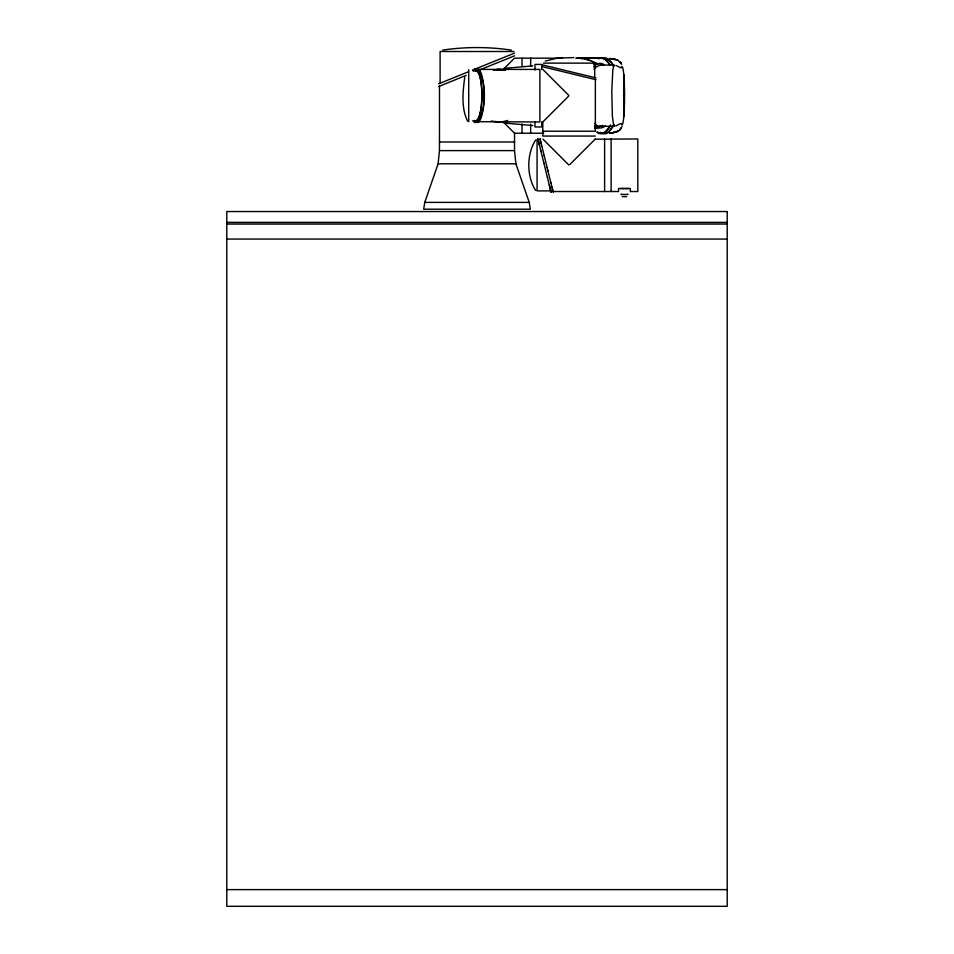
<?xml version="1.0" encoding="UTF-8"?>
<svg xmlns="http://www.w3.org/2000/svg" width="954" height="954" viewBox="0 0 954 954"><rect width="100%" height="100%" fill="white"/><g stroke="black" fill="none" stroke-linecap="round" stroke-linejoin="round"><path stroke-width="1.43" d="M504.01 122.696L514.528 133.226L514.528 150.613L515.899 163.802L529.231 202.391L530.341 209.2L423.659 209.2L424.768 202.391L438.101 163.802L439.472 150.613L439.472 86.182M464.753 77.334C462.857 91.656 460.949 107.969 467.687 121.23M480.315 112.608L479.361 116.519A27.976 6.571 -89.8 0 1 472.898 120.609M482.486 112.608L481.531 116.519A27.976 6.571 -89.8 0 1 475.068 120.609M614.388 125.093L613.78 126.333L599.506 126.333L596.966 125.511L594.569 123.352M622.044 126.536L619.086 130.555L612.385 132.868M610.465 125.248C608.521 130.09 602.582 135.838 597.24 131.914M610.655 125.212L605.253 132.26A43.836 16.325 90 0 1 596.882 132.308M613.255 125.749L609.403 131.02L606.601 132.725M614.066 125.212L608.664 132.26A43.836 16.325 90 0 1 600.293 132.308M475.307 71.168L477.596 69.415L539.892 69.415L539.892 121.969L476.475 121.683M473.387 71.025C484.847 64.061 484.799 125.654 473.494 120.729M593.603 66.983L596.226 64.622A38.41 15.467 -90 0 1 604.049 64.622M503.545 69.153L514.516 58.17L562.466 58.17M542.838 121.933L568.751 96.02M595.141 139.189L637.809 138.974L637.809 191.527L630.296 191.527L630.296 188.51L618.562 188.51L618.562 191.515L553.058 191.527L551.937 187.079M569.884 164.446L595.356 138.974M535.659 140.047C526.525 153.94 526.525 176.562 535.659 190.454M605.373 125.737L604.049 126.763A38.41 15.467 -90 0 1 596.226 126.763L594.902 125.737M620.827 123.424L615.676 126.011M596.989 127.431L594.891 128.659M602.725 125.451L599.506 126.333M614.388 65.862L613.792 65.146L612.814 70.047L611.776 91.322L612.361 115.959L613.78 126.333M545.247 61.056L557.303 58.122L573.748 57.586M438.613 83.833L468.474 71.753M472.54 70.107L514.552 53.114M438.613 86.528L466.112 75.402M478.765 70.286L514.552 55.809M598.611 58.707C603.286 56.608 607.781 60.996 609.785 64.872M593.937 64.86L594.926 64.562M626.659 196.643L622.211 196.643M442.704 50.109C465.313 46.734 488.686 46.734 511.296 50.109M504.69 121.432L499.312 121.945M628.436 188.522L620.434 188.522M503.7 68.449L532.785 65.874M609.809 133.095L615.509 132.248L609.534 133.107M477.394 121.969C486.612 111.105 486.743 80.327 477.596 69.415M575.739 58.182L576.371 58.158M621.555 194.306C617.989 194.544 631.023 194.544 627.303 194.306M613.994 65.051L600.114 65.063L595.69 67.329A39.782 16.015 -90 0 0 593.925 69.308M514.528 133.226L543.685 133.214M513.896 51.504L440.104 51.504L440.104 83.225M543.446 63.131L594.712 63.131L594.712 77.608M623.308 95.805L624.548 95.805A29.18 2.54 -90 0 0 621.388 67.484M542.802 131.223L595.356 131.223L595.356 79.552M595.356 136.064L542.802 136.064L542.802 121.969M439.472 141.991L514.528 141.991M439.472 150.613L514.528 150.613M438.101 163.802L515.899 163.802M549.671 186.555L550.756 190.883L537.066 190.883L537.066 139.618M424.768 202.391L529.231 202.391M226.79 222.377L727.21 222.377M226.79 224.047L727.21 224.047M226.79 239.06L727.21 239.06M226.79 889.617L727.21 889.617M499.18 121.945L494.387 121.444M532.809 125.523L503.974 123.03M609.523 58.504L618.049 60.388L621.734 64.335M609.797 58.516L615.509 59.351L612.385 58.731M600.758 65.039L602.057 65.277M603.751 58.54C608.211 58.373 611.442 62.177 613.255 65.862M582.715 58.599L577.206 58.158L600.793 58.17L576.991 58.158A37.528 37.528 0 0 1 596.417 63.596M595.558 126.93L594.891 126.822M584.766 58.981L587.831 59.768M542.456 64.896L595.988 77.918M542.456 66.685L595.988 79.707M615.926 65.409L621.066 67.925M588.845 60.09L589.846 60.436M590.848 60.817L596.369 63.56M568.846 165.018L542.969 139.141M568.751 95.364L542.814 69.415M612.766 64.001L608.616 59.303A43.836 16.325 90 0 0 601.664 58.516M609.344 64.001L605.206 59.303A43.836 16.325 90 0 0 598.241 58.516M550.756 190.883L549.301 185.064M540.286 139.773L540.024 138.652L540.369 140.119M539.165 143.947L537.877 138.652L538.354 140.56M552.414 188.975L553.225 192.195L552.986 191.182M550.744 182.238L552.116 187.795M547.775 170.229L550.899 182.882M547.167 167.761L547.966 170.981M547.381 177.301L549.576 186.161M547.465 177.659L543.792 162.752M544.15 155.502L547.179 167.809M541.92 146.439L544.221 155.836M541.073 142.981L541.979 146.677M540.823 150.708L543.828 162.943M539.32 144.591L540.906 151.042M538.927 142.981L539.523 145.437M541.359 144.161L540.715 141.526M540.739 141.609L540.214 139.487M538.843 142.659L538.116 139.666L538.378 140.739M624.31 94.732L624.238 74.782L624.238 116.531L624.154 96.64M611.12 138.974L611.12 191.527M604.609 138.974L604.609 191.527M541.717 69.487L541.717 64.419L534.967 64.419L534.967 70M541.717 121.85L541.717 126.965L534.967 126.965L534.967 121.85M530.662 58.182L530.662 66.363M530.662 124.056L530.662 133.202M522.041 58.182L522.041 66.363M522.041 124.056L522.041 133.202M468.712 69.725L468.712 121.659M480.327 112.62A26.414 6.201 -89.8 0 0 480.446 78.753L479.516 74.853A27.976 6.571 -89.8 0 0 473.077 70.751M482.497 112.62A26.414 6.201 -89.8 0 0 482.617 78.753L481.687 74.853A27.976 6.571 -89.8 0 0 475.247 70.751M503.438 121.659A26.271 26.271 0 0 1 495.782 121.683M493.91 70.024A26.271 26.271 0 0 1 505.071 70.012M499.526 69.618A47.628 33.676 90 0 1 505.608 70.191M507.611 120.454A49.179 34.94 89.1 0 1 504.678 121.313M494.363 121.575A49.214 35.262 -84.4 0 1 491.358 120.955M493.385 70.143A50.538 35.739 90 0 1 499.479 69.439M495.686 70.036A25.985 25.985 0 0 1 504.571 70.167M597.502 127.109A37.528 37.528 0 0 1 595.32 128.42M624.548 95.794A29.18 2.54 -90 0 1 621.388 124.092M593.65 63.918A38.41 15.467 -90 0 1 598.826 63.918M598.826 127.466A38.41 15.467 90 0 1 594.962 127.884M621.161 128.337L620.005 129.756L621.161 128.337M618.049 131.211L616.582 131.89L618.049 131.211M727.21 211.538L226.79 211.538L226.79 906.3L727.21 906.3L727.21 211.538M617.763 60.245L616.582 59.72L617.763 60.245M620.792 62.797L620.005 61.843L621.161 63.274L620.792 62.797M551.078 192.195L550.601 190.287L551.078 192.195"/></g></svg>
